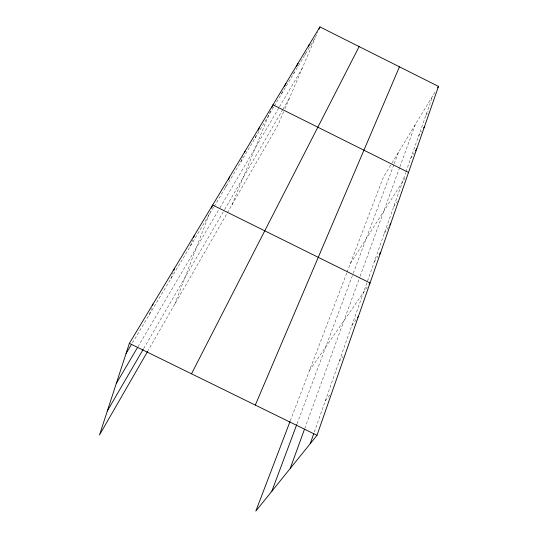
<?xml version="1.0" encoding="UTF-8"?>
<svg xmlns="http://www.w3.org/2000/svg" width="538" height="538" viewBox="0 0 538 538"><rect width="100%" height="100%" fill="white"/><g stroke="black" fill="none" stroke-linecap="round" stroke-linejoin="round"><path stroke-width="0.4" stroke-dasharray="2.69 2.02" d="M149.443 314.474L151.494 308.523M314.32 432.027L405.686 172.658M405.961 171.864L432.707 95.939M170.835 278.758L173.007 272.712M304.784 428.436L359.821 277.063M360.11 276.276L399.62 167.614M399.902 166.847L415.201 124.769M190.472 245.967L192.739 239.861M297.057 423.742L352.982 274.057M353.264 273.291L393.91 164.5M394.193 163.74L398.443 152.362M174.783 304.219L210.324 211.158M290.318 420.756L346.761 272.974M347.057 272.188L383.305 177.291L391.523 163.754M225.287 187.843L227.09 183.229M240.789 161.958L242.927 156.585M255.2 137.896L256.438 134.836M231.952 204.911L270.506 110.909M281.549 93.908L282.8 90.888M293.62 73.753L294.246 72.26M304.925 54.883L305.55 53.397M283.64 111.776L278.059 124.823L148.111 350.541M284.952 108.71L315.207 37.922M315.53 37.169L317.729 32.031M143.666 348.557L224.171 210.257M224.581 209.551L282.618 109.86M283.022 109.16L289.545 97.963M137.99 346.68L219.511 208.495M219.934 207.776L279.108 107.472M279.525 106.766L302.248 68.239M132.429 342.874L213.707 207.17M214.137 206.457L273.802 106.847M274.232 106.127L315.107 37.875M391.96 163.041L435.598 91.178M425.834 115.448L428.356 111.346M418.517 136.235L421.51 131.413M410.702 158.414L414.179 152.893M350.346 263.586L405.437 177.305M393.648 206.821L397.239 201.293M384.327 233.29L388.88 226.397M374.3 261.75L377.999 256.276M309.518 370.494L367.703 286.351M351.798 325.631L356.533 318.98M339.115 361.65L342.941 356.452M325.302 400.864L329.639 395.208"/><path stroke-width="0.81" d="M290.016 421.543L255.812 511.1L316.99 435.316L438.49 86.416L319.922 26.9L129.369 343.358L99.51 434.966L147.701 351.253M152.516 305.544L153.027 304.057M310.204 443.715L313.775 433.588M173.821 270.446L174.635 268.173M290.224 468.47L304.495 429.223M193.593 237.574L194.447 235.281M271.838 491.248L296.768 424.516M211.495 208.092L212.665 205.018L370.043 282.968L369.108 284.32M228.589 179.389L229.491 177.083M244.454 152.752L245.066 151.212M258.294 130.25L259.531 127.19M271.751 107.869L273.001 104.829L408.524 172.463M284.683 86.362L285.934 83.343M296.761 66.275L298.018 63.282M308.382 46.732L309.323 44.506M255.294 405.08L399.452 66.82M318.98 29.099L319.922 26.9M191.508 373.809L359.142 46.584M107.324 410.985L143.249 349.27M116.295 383.46L137.567 347.407M126.053 353.52L131.581 344.293M437.663 87.775L438.49 86.416M423.641 127.97L424.502 126.598M415.484 150.815L416.789 148.744M389.794 225.019L390.702 223.64M379.384 254.218L380.77 252.167M357.481 317.649L358.429 316.317M129.369 343.358L316.99 435.316"/></g></svg>
